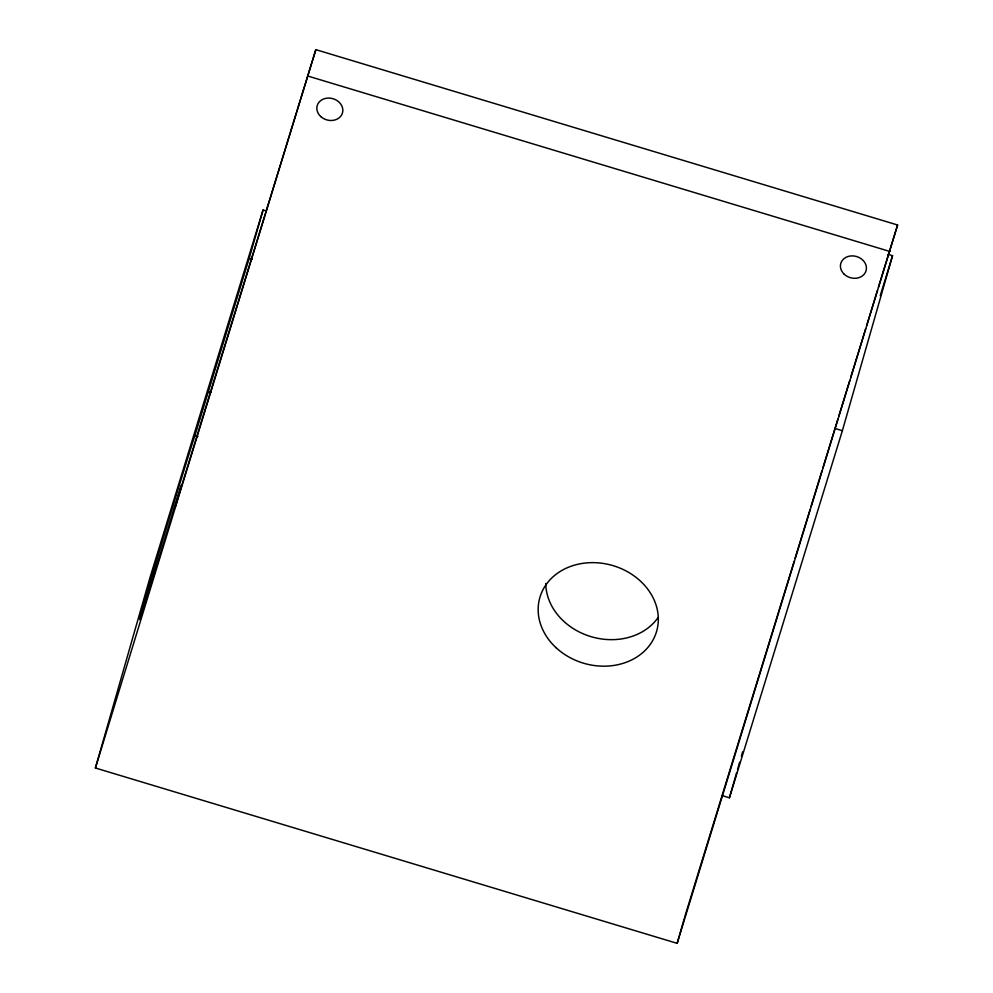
<?xml version="1.0" encoding="UTF-8"?>
<svg xmlns="http://www.w3.org/2000/svg" width="993" height="993" viewBox="0 0 993 993"><rect width="100%" height="100%" fill="white"/><g stroke="black" fill="none" stroke-linecap="round" stroke-linejoin="round"><path stroke-width="1.49" d="M263.071 209.982L249.206 258.341L194.702 436.275A96.209 0.844 -73.2 0 0 161.151 545.343A96.209 0.844 -73.2 0 0 140.733 616.579A96.209 0.844 -73.2 0 0 174.284 507.51L181.247 485.664L174.979 507.51L315.836 49.65L897.598 225.001L677.164 943.35L95.402 767.999L150.129 577.094L263.071 209.982L266.025 210.876M95.402 767.999L315.836 49.65M677.164 943.35L684.338 918.314M722.01 795.554L729.433 797.789L736.657 772.579M737.514 769.612L739.636 762.202M741.337 756.269L742.615 751.825M729.433 797.789L842.374 430.677L892.546 255.685L888.127 254.357M684.76 916.837L794.152 561.293M795.058 558.327L810.102 509.434M811.008 506.48L821.943 470.918M822.862 467.951L837.893 419.071M838.812 416.104L849.747 380.555M850.666 377.588L865.697 328.695M866.616 325.741L877.551 290.179M878.457 287.225L897.598 225.001M880.245 295.653L892.546 255.685M308.24 76.163L890.001 251.514M835.001 428.455L842.374 430.677M249.206 258.341L252.172 259.235M208.245 391.478L211.211 392.372M195 435.592L197.967 436.486M658.16 617.435A60.759 50.953 16 0 1 590.86 636.6A60.759 50.953 16 0 1 545.765 583.561M320.714 116.529A13.17 11.047 16 0 0 342.436 113.09A13.17 11.047 16 0 0 326.337 98.245A13.17 11.047 16 0 0 320.714 116.529M844.311 274.341A13.17 11.047 16 0 0 866.02 270.903A13.17 11.047 16 0 0 849.934 256.057A13.17 11.047 16 0 0 844.311 274.341M556.179 647.821A60.759 50.953 16 0 0 656.423 631.945A60.759 50.953 16 0 0 582.134 563.453A60.759 50.953 16 0 0 556.179 647.821"/></g></svg>
